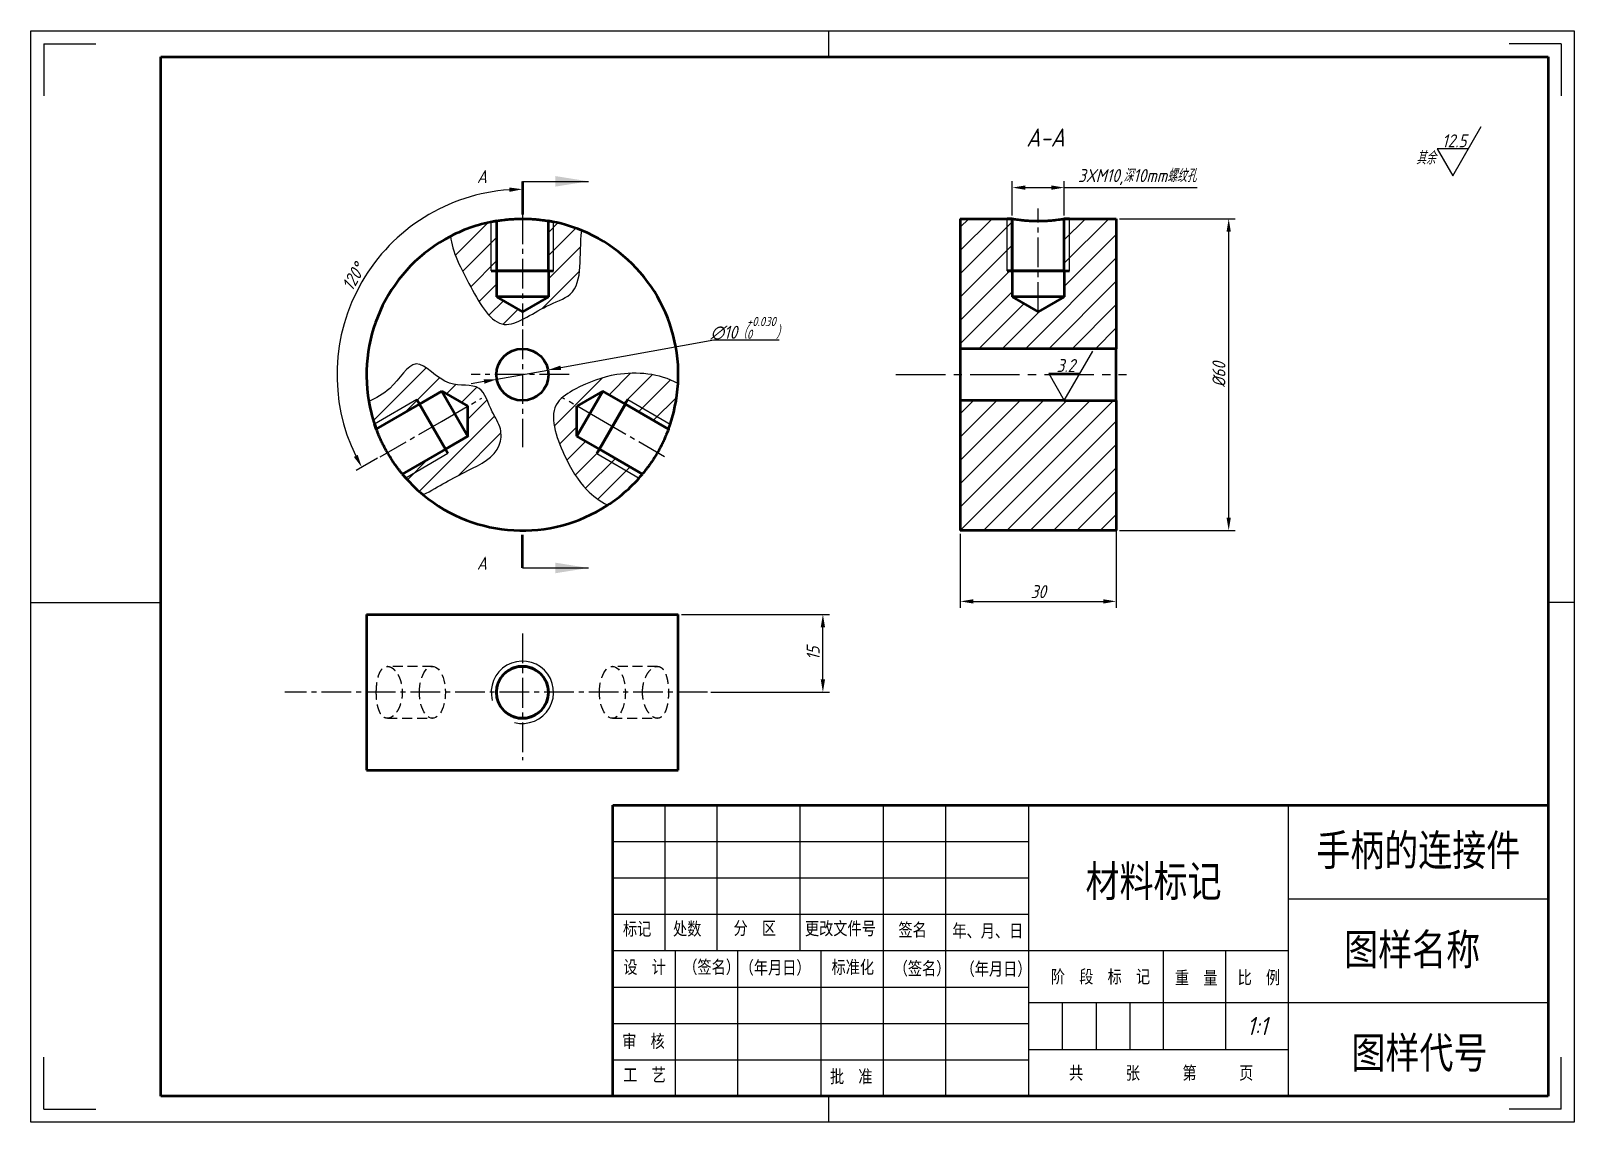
# Model space of a CAD drawing. Header units: millimetres. Extents: x 407 to 6353, y 338 to 950.
# Drawn here: x 3016 to 3313, y 338.3 to 548.3 of the extents above; entities outside this region: 1.
import ezdxf
from ezdxf.enums import TextEntityAlignment as Align

# ---------------------------------------------------------------- set-up
doc = ezdxf.new("R2010")
doc.units = ezdxf.units.MM
doc.linetypes.add('CENTER2', pattern=[28.575, 19.05, -3.175, 3.175, -3.175])
doc.linetypes.add('DASHED2', pattern=[9.525, 6.35, -3.175])
doc.layers.get('0').update_dxf_attribs({"lineweight": 50})
for name, color, linetype, lineweight in [('中心线', 1, 'CENTER2', 25), ('粗实线', 7, 'Continuous', 50), ('细实线', 7, 'Continuous', 25)]:
    doc.layers.add(name, color=color, linetype=linetype, lineweight=lineweight)
for name, color, linetype in [('图框', 7, 'Continuous'), ('标题栏', 7, 'Continuous'), ('虚线', 7, 'DASHED2')]:
    doc.layers.add(name, color=color, linetype=linetype)
doc.styles.add('3.5', font='gbeitc.shx', dxfattribs={"height": 3.5, "bigfont": 'gbcbig.shx'})
doc.styles.get("Standard").update_dxf_attribs({"font": 'gbeitc.shx', "height": 2.5, "bigfont": 'gbcbig.shx'})
doc.styles.add('工程字-35', font='gbeitc.shx', dxfattribs={"width": 0.8, "height": 3.5, "bigfont": 'gbcbig.shx'})
doc.dimstyles.new('ISO-35', dxfattribs={"dimtxt": 2.5, "dimasz": 2.5, "dimexe": 1.25, "dimexo": 0.625, "dimtad": 1, "dimtoh": 1, "dimdsep": 46, "dimtxsty": 'Standard', "dimcen": 2.5, "dimadec": 0, "dimazin": 0, "dimtfac": 1, "dimtmove": 0, "dimatfit": 3, "dimfxl": 1, "dimarcsym": 0})

# ---------------------------------------------------------------- blocks, each defined once
blk = doc.blocks.new('最后2.5的粗糙度')
at = {"layer": '细实线'}
for p, q in [((0, 0), (5.5, 9.53)), ((3, 5.2), (-3, 5.2)), ((-3, 5.2), (0, 0))]:
    blk.add_line(p, q, dxfattribs=at)
blk.add_attdef('1.6', text='', height=2.5, dxfattribs=at).set_placement((0.3, 8), align=Align.TOP_CENTER)
blk = doc.blocks.new('*D85')
at = {"layer": 'Defpoints', "color": 0}
for p in [(3110.6, 513.01), (3087.67, 509.49), (3110.6, 491.53), (3095.02, 473.16), (3083.25, 466.37)]:
    blk.add_point(p, dxfattribs=at)
at = {"layer": '细实线', "color": 0, "lineweight": -2}
for p, q in [((3110.6, 513.64), (3110.6, 519.09)), ((3082.71, 466.06), (3078.62, 463.7))]:
    blk.add_line(p, q, dxfattribs=at)
blk.add_arc((3110.6, 482.16), 35.68, 94.0157, 205.9843, dxfattribs=at)
at = {"layer": '细实线', "color": 0}
for points in [[(3108.09, 518.17), (3108.12, 517.33), (3110.6, 517.84)], [(3078.9, 466.72), (3078.16, 466.33), (3079.71, 464.32)]]:
    blk.add_solid(points, dxfattribs=at)
at = {"layer": '细实线', "color": 0, "insert": (3078.08, 500.94), "char_height": 2.5, "attachment_point": 5, "rotation": 60}
blk.add_mtext('120°', dxfattribs=at)
blk = doc.blocks.new('*D86')
at = {"layer": 'Defpoints', "color": 0}
for p in [(3140.6, 436.03), (3168.43, 436.03), (3146.22, 421.03)]:
    blk.add_point(p, dxfattribs=at)
at = {"layer": '细实线', "color": 0, "lineweight": -2}
for p, q in [((3141.23, 436.03), (3169.68, 436.03)), ((3168.43, 423.53), (3168.43, 433.53)), ((3146.84, 421.03), (3169.68, 421.03))]:
    blk.add_line(p, q, dxfattribs=at)
at = {"layer": '细实线', "color": 0}
for points in [[(3168.01, 433.53), (3168.85, 433.53), (3168.43, 436.03)], [(3168.01, 423.53), (3168.85, 423.53), (3168.43, 421.03)]]:
    blk.add_solid(points, dxfattribs=at)
at = {"layer": '细实线', "color": 0, "insert": (3166.56, 428.53), "char_height": 2.5, "attachment_point": 5, "rotation": 90}
blk.add_mtext('15', dxfattribs=at)
blk = doc.blocks.new('*D87')
at = {"layer": 'Defpoints', "color": 0}
for p in [(3214.88, 518.15), (3204.88, 512.16), (3214.88, 512.16)]:
    blk.add_point(p, dxfattribs=at)
at = {"layer": '细实线', "color": 0, "lineweight": -2}
for p, q in [((3204.88, 512.79), (3204.88, 519.4)), ((3207.38, 518.15), (3212.38, 518.15)), ((3214.88, 512.79), (3214.88, 519.4)), ((3214.88, 518.15), (3240.44, 518.15))]:
    blk.add_line(p, q, dxfattribs=at)
at = {"layer": '细实线', "color": 0}
for points in [[(3207.38, 518.57), (3207.38, 517.74), (3204.88, 518.15)], [(3212.38, 518.57), (3212.38, 517.74), (3214.88, 518.15)]]:
    blk.add_solid(points, dxfattribs=at)
at = {"layer": '细实线', "color": 0, "insert": (3228.91, 520.18), "char_height": 2.5, "attachment_point": 5}
blk.add_mtext('3XM10,深10mm螺纹孔', dxfattribs=at)
blk = doc.blocks.new('*D88')
at = {"layer": 'Defpoints', "color": 0}
for p in [(3194.88, 452.16), (3224.88, 452.16), (3224.88, 438.53)]:
    blk.add_point(p, dxfattribs=at)
at = {"layer": '细实线', "color": 0, "lineweight": -2}
for p, q in [((3194.88, 451.54), (3194.88, 437.28)), ((3224.88, 451.54), (3224.88, 437.28)), ((3197.38, 438.53), (3222.38, 438.53))]:
    blk.add_line(p, q, dxfattribs=at)
at = {"layer": '细实线', "color": 0}
for points in [[(3197.38, 438.94), (3197.38, 438.11), (3194.88, 438.53)], [(3222.38, 438.94), (3222.38, 438.11), (3224.88, 438.53)]]:
    blk.add_solid(points, dxfattribs=at)
at = {"layer": '细实线', "color": 0, "insert": (3209.88, 440.4), "char_height": 2.5, "attachment_point": 5}
blk.add_mtext('30', dxfattribs=at)
blk = doc.blocks.new('*D89')
at = {"layer": 'Defpoints', "color": 0}
for p in [(3224.88, 512.16), (3246.53, 512.16), (3224.88, 452.16)]:
    blk.add_point(p, dxfattribs=at)
at = {"layer": '细实线', "color": 0, "lineweight": -2}
for p, q in [((3225.51, 512.16), (3247.78, 512.16)), ((3246.53, 454.66), (3246.53, 509.66)), ((3225.51, 452.16), (3247.78, 452.16))]:
    blk.add_line(p, q, dxfattribs=at)
at = {"layer": '细实线', "color": 0}
for points in [[(3246.11, 509.66), (3246.94, 509.66), (3246.53, 512.16)], [(3246.11, 454.66), (3246.94, 454.66), (3246.53, 452.16)]]:
    blk.add_solid(points, dxfattribs=at)
at = {"layer": '细实线', "color": 0, "insert": (3244.65, 482.16), "char_height": 2.5, "attachment_point": 5, "rotation": 90}
blk.add_mtext('%%C60', dxfattribs=at)
blk = doc.blocks.new('*D90')
at = {"layer": 'Defpoints', "color": 0}
for p in [(3105.68, 481.27), (3115.52, 483.05)]:
    blk.add_point(p, dxfattribs=at)
at = {"layer": '细实线', "color": 0, "lineweight": -2}
for p, q in [((3147.42, 488.79), (3117.98, 483.49)), ((3160.02, 488.79), (3147.42, 488.79)), ((3105.68, 481.27), (3115.52, 483.05)), ((3103.22, 480.83), (3100.76, 480.39))]:
    blk.add_line(p, q, dxfattribs=at)
at = {"layer": '细实线', "color": 0}
for points in [[(3103.15, 481.24), (3103.3, 480.42), (3105.68, 481.27)], [(3117.91, 483.9), (3118.06, 483.08), (3115.52, 483.05)]]:
    blk.add_solid(points, dxfattribs=at)
at = {"layer": '细实线', "color": 0, "insert": (3154.03, 491.08), "char_height": 2.5, "attachment_point": 5}
blk.add_mtext('∅10（{\\H0.7x;\\S+0.030^ 0;}）', dxfattribs=at)

msp = doc.modelspace()

# ---------------------------------------------------------------- hatches: boundary and pattern name
at = {"layer": '细实线'}
h = msp.add_hatch(dxfattribs=at)
h.set_pattern_fill('ANSI31', color=256, style=0)
h.set_pattern_definition([(45, (3096.7617, 490.7048), (-2.24506, 2.24506), [])])
edge = h.paths.add_edge_path()
edge.add_arc((3110.604, 482.16), 30, 101.53696, 117.47713)
edge.add_spline(control_points=[(3096.762, 508.776), (3097.018, 505.973), (3100.739, 498.691), (3105.366, 490.705), (3109.36, 492.133), (3110.604, 492.761)], knot_values=[0.0542182, 0.0542182, 0.0542182, 0.0542182, 0.1713643, 0.2952887, 0.347053, 0.347053, 0.347053, 0.347053], degree=3, periodic=0)
edge.add_line((3110.604, 492.761), (3110.604, 494.274))
edge.add_line((3110.604, 494.274), (3105.604, 497.16))
edge.add_line((3105.604, 497.16), (3105.604, 502.16))
edge.add_line((3105.604, 502.16), (3104.604, 502.16))
edge.add_line((3104.604, 502.16), (3104.604, 511.554))
h.paths.add_polyline_path([(3105.604, 511.741), (3104.604, 511.554), (3104.604, 502.16), (3105.604, 502.16)])
h.paths.add_polyline_path([(3116.604, 511.554), (3115.604, 511.741), (3115.604, 502.16), (3116.604, 502.16)])
edge = h.paths.add_edge_path()
edge.add_spline(control_points=[(3110.604, 492.761), (3112.078, 493.506), (3115.309, 495.641), (3122.902, 497.955), (3121.391, 505.156), (3122.033, 509.898)], knot_values=[0.347053, 0.347053, 0.347053, 0.347053, 0.4084318, 0.4733994, 0.6327141, 0.6327141, 0.6327141, 0.6327141], degree=3, periodic=0)
edge.add_arc((3110.604, 482.16), 30, 67.60493, 78.46304)
edge.add_line((3116.604, 511.554), (3116.604, 502.16))
edge.add_line((3116.604, 502.16), (3115.604, 502.16))
edge.add_line((3115.604, 502.16), (3115.604, 497.16))
edge.add_line((3115.604, 497.16), (3110.604, 494.274))
edge.add_line((3110.604, 494.274), (3110.604, 492.761))
h = msp.add_hatch(dxfattribs=at)
h.set_pattern_fill('ANSI31', color=256, style=0)
h.set_pattern_definition([(45, (3194.8813, 452.1604), (-2.24506, 2.24506), [])])
h.paths.add_polyline_path([(3204.881, 502.16), (3203.881, 502.16), (3203.881, 512.16), (3194.881, 512.16), (3194.881, 487.16), (3214.881, 487.16), (3224.881, 487.16), (3224.881, 512.16), (3215.881, 512.16), (3215.881, 502.16), (3214.881, 502.16), (3214.881, 497.16), (3209.881, 494.274), (3204.881, 497.16)])
h.paths.add_polyline_path([(3204.881, 512.16), (3203.881, 512.16), (3203.881, 502.16), (3204.881, 502.16)], flags=17)
edge = h.paths.add_edge_path()
edge.add_line((3215.881, 512.16), (3214.881, 512.16))
edge.add_spline(control_points=[(3214.881, 512.16), (3214.881, 512.16), (3214.849, 512.155), (3214.72, 512.134), (3214.626, 512.119), (3214.49, 512.098), (3214.479, 512.096), (3214.468, 512.094)], knot_values=[0.8697108, 0.8697108, 0.8697108, 0.8697108, 0.9322108, 0.9322108, 0.9947108, 0.9947108, 1, 1, 1, 1], degree=3, periodic=0)
edge.add_line((3214.881, 512.16), (3214.881, 502.16))
edge.add_line((3214.881, 502.16), (3215.881, 502.16))
edge.add_line((3215.881, 502.16), (3215.881, 512.16))
h.paths.add_polyline_path([(3224.881, 477.16), (3214.881, 477.16), (3194.881, 477.16), (3194.881, 452.16), (3224.881, 452.16)])
h = msp.add_hatch(dxfattribs=at)
h.set_pattern_fill('ANSI31', color=256, style=0)
h.set_pattern_definition([(45, (3081.0557, 459.0085), (-2.24506, 2.24506), [])])
h.paths.add_polyline_path([(3090.783, 476.491), (3090.283, 477.357), (3082.148, 472.66), (3082.486, 471.7)], flags=17)
h.paths.add_polyline_path([(3096.283, 466.964), (3095.783, 467.83), (3087.486, 463.04), (3088.148, 462.267)], flags=17)
edge = h.paths.add_edge_path()
edge.add_spline(control_points=[(3091.525, 459.009), (3094.577, 460.729), (3098.999, 463.291), (3106.356, 466.692), (3106.682, 472.058), (3104.358, 475.233), (3102.934, 480.973), (3095.612, 479.064), (3090.029, 487.105), (3086.084, 479.518), (3082.366, 477.665), (3081.056, 476.972)], knot_values=[0.345013, 0.345013, 0.345013, 0.345013, 0.4570856, 0.5450363, 0.5804405, 0.6219335, 0.6802801, 0.7452701, 0.8293654, 0.9075084, 0.9575041, 0.9575041, 0.9575041, 0.9575041], degree=3, periodic=0)
edge.add_arc((3110.604, 482.16), 30, 189.96, 198.46304)
edge.add_line((3082.148, 472.66), (3090.283, 477.357))
edge.add_line((3090.283, 477.357), (3090.783, 476.491))
edge.add_line((3090.783, 476.491), (3095.113, 478.991))
edge.add_line((3095.113, 478.991), (3100.113, 476.104))
edge.add_line((3100.113, 476.104), (3100.113, 470.33))
edge.add_line((3100.113, 470.33), (3095.783, 467.83))
edge.add_line((3095.783, 467.83), (3096.283, 466.964))
edge.add_line((3096.283, 466.964), (3088.148, 462.267))
edge.add_arc((3110.604, 482.16), 30, 221.53696, 230.50955)
h = msp.add_hatch(dxfattribs=at)
h.set_pattern_fill('ANSI31', color=256, style=0)
h.set_pattern_definition([(45, (3114.9682, 457.0183), (-2.24506, 2.24506), [])])
edge = h.paths.add_edge_path()
edge.add_spline(control_points=[(3140.555, 480.463), (3136.932, 482.401), (3129.528, 483.061), (3122.103, 480.251), (3114.968, 475.988), (3118.228, 466.904), (3122.107, 460.319), (3125.49, 457.864), (3126.97, 457.018)], knot_values=[0.0550498, 0.0550498, 0.0550498, 0.0550498, 0.1768587, 0.2647223, 0.308359, 0.4139021, 0.4969966, 0.5513311, 0.5513311, 0.5513311, 0.5513311], degree=3, periodic=0)
edge.add_arc((3110.604, 482.16), 30, 303.06299, 318.46304)
edge.add_line((3133.059, 462.267), (3124.924, 466.964))
edge.add_line((3124.924, 466.964), (3125.424, 467.83))
edge.add_line((3125.424, 467.83), (3121.094, 470.33))
edge.add_line((3121.094, 470.33), (3121.094, 476.104))
edge.add_line((3121.094, 476.104), (3126.094, 478.991))
edge.add_line((3126.094, 478.991), (3130.424, 476.491))
edge.add_line((3130.424, 476.491), (3130.924, 477.357))
edge.add_line((3130.924, 477.357), (3139.059, 472.66))
edge.add_arc((3110.604, 482.16), 30, 341.53696, 356.75584)
h.paths.add_polyline_path([(3130.924, 477.357), (3130.424, 476.491), (3138.721, 471.7, 0.0084777), (3139.059, 472.66)], flags=17)
h.paths.add_polyline_path([(3125.424, 467.83), (3124.924, 466.964), (3133.059, 462.267, 0.0084777), (3133.721, 463.04)], flags=17)

# ---------------------------------------------------------------- linework, layer by layer
at = {"layer": '中心线', "ltscale": 0.3}
for p, q in [((3209.881, 494.274), (3209.881, 514.16)), ((3110.604, 513.01), (3110.604, 491.531)), ((3110.604, 490.823), (3110.604, 468.2)), ((3119.604, 482.16), (3100.758, 482.16)), ((3095.015, 473.16), (3102.809, 477.66)), ((3126.192, 473.16), (3118.398, 477.66)), ((3083.254, 466.37), (3095.015, 473.16)), ((3137.953, 466.37), (3126.192, 473.16)), ((3110.604, 432.362), (3110.604, 407.957)), ((3146.217, 421.029), (3064.862, 421.029))]:
    msp.add_line(p, q, dxfattribs=at)
at = {"layer": '中心线', "ltscale": 0.5}
msp.add_line((3182.487, 482.16), (3226.881, 482.16), dxfattribs=at)
at = {"layer": '图框'}
for p, q in [((3016.006, 548.317), (3313.006, 548.317)), ((3016.006, 338.317), (3016.006, 548.317)), ((3169.506, 548.317), (3169.506, 543.317)), ((3313.006, 548.317), (3313.006, 338.317)), ((3018.506, 545.817), (3028.506, 545.817)), ((3018.506, 545.817), (3018.506, 535.817)), ((3310.52, 545.822), (3300.52, 545.822)), ((3310.52, 545.822), (3310.52, 535.822)), ((3016.006, 438.317), (3041.006, 438.317)), ((3313.006, 438.317), (3308.006, 438.317)), ((3018.506, 340.817), (3018.506, 350.817)), ((3310.52, 340.811), (3310.52, 350.811)), ((3169.506, 343.317), (3169.506, 338.317)), ((3018.506, 340.817), (3028.506, 340.817)), ((3310.52, 340.811), (3300.52, 340.811)), ((3313.006, 338.317), (3016.006, 338.317))]:
    msp.add_line(p, q, dxfattribs=at)
at = {"layer": '标题栏'}
for p, q in [((3138.006, 399.317), (3138.006, 371.317)), ((3148.006, 399.317), (3148.006, 371.317)), ((3164.006, 399.317), (3164.006, 371.317)), ((3180.006, 399.317), (3180.006, 371.317)), ((3192.006, 399.317), (3192.006, 343.317)), ((3208.006, 399.317), (3208.006, 343.317)), ((3258.006, 343.317), (3258.006, 399.317)), ((3308.006, 399.317), (3308.006, 343.317)), ((3128.006, 392.317), (3208.006, 392.317)), ((3128.006, 385.317), (3208.006, 385.317)), ((3258.006, 381.317), (3308.006, 381.317)), ((3128.006, 378.317), (3208.006, 378.317)), ((3128.006, 371.317), (3258.006, 371.317)), ((3140.006, 371.317), (3140.006, 343.317)), ((3152.006, 371.317), (3152.006, 343.317)), ((3168.006, 371.317), (3168.006, 343.317)), ((3180.006, 371.317), (3180.006, 343.317)), ((3234.006, 352.317), (3234.006, 371.317)), ((3246.006, 352.317), (3246.006, 371.317)), ((3128.006, 364.317), (3208.006, 364.317)), ((3208.006, 361.317), (3258.006, 361.317)), ((3214.506, 361.317), (3214.506, 352.317)), ((3221.006, 361.317), (3221.006, 352.317)), ((3227.506, 361.317), (3227.506, 352.317)), ((3258.006, 361.317), (3308.006, 361.317)), ((3128.006, 357.317), (3208.006, 357.317)), ((3208.006, 352.317), (3258.006, 352.317)), ((3128.006, 350.317), (3208.006, 350.317)), ((3308.006, 343.317), (3128.006, 343.317))]:
    msp.add_line(p, q, dxfattribs=at)
at = {"layer": '粗实线'}
for p, q in [((3041.006, 543.317), (3308.006, 543.317)), ((3041.006, 343.317), (3041.006, 543.317)), ((3308.006, 543.317), (3308.006, 343.317)), ((3110.604, 519.36), (3110.604, 513.01)), ((3104.604, 511.554), (3105.604, 511.741)), ((3105.604, 511.741), (3105.604, 502.16)), ((3115.604, 502.16), (3115.604, 511.741)), ((3115.604, 511.741), (3116.604, 511.554)), ((3194.881, 512.16), (3204.881, 512.16)), ((3194.881, 512.16), (3194.881, 452.16)), ((3204.881, 512.16), (3203.881, 512.16)), ((3204.881, 512.16), (3204.881, 502.16)), ((3204.881, 502.16), (3204.881, 512.16)), ((3214.881, 512.16), (3224.881, 512.16)), ((3214.881, 502.16), (3214.881, 512.16)), ((3214.881, 502.16), (3214.881, 512.16)), ((3215.881, 512.16), (3214.881, 512.16)), ((3224.881, 512.16), (3224.881, 487.16)), ((3104.604, 502.16), (3116.604, 502.16)), ((3104.604, 502.16), (3105.604, 502.16)), ((3115.604, 502.16), (3105.604, 502.16)), ((3105.604, 502.16), (3105.604, 497.16)), ((3115.604, 502.16), (3115.604, 497.16)), ((3203.881, 502.16), (3215.881, 502.16)), ((3204.881, 502.16), (3203.881, 502.16)), ((3214.881, 502.16), (3204.881, 502.16)), ((3204.881, 502.16), (3204.881, 497.16)), ((3214.881, 502.16), (3214.881, 497.16)), ((3115.604, 497.16), (3105.604, 497.16)), ((3105.604, 497.16), (3110.604, 494.274)), ((3115.604, 497.16), (3110.604, 494.274)), ((3214.881, 497.16), (3204.881, 497.16)), ((3204.881, 497.16), (3209.881, 494.274)), ((3214.881, 497.16), (3209.881, 494.274)), ((3214.881, 487.16), (3194.881, 487.16)), ((3224.881, 487.16), (3214.881, 487.16)), ((3224.881, 477.16), (3224.881, 487.16)), ((3090.783, 476.491), (3095.113, 478.991)), ((3095.113, 478.991), (3100.194, 470.19)), ((3095.113, 478.991), (3100.113, 476.104)), ((3121.094, 470.33), (3126.094, 478.991)), ((3126.094, 478.991), (3121.094, 476.104)), ((3126.094, 478.991), (3121.094, 476.104)), ((3130.424, 476.491), (3126.094, 478.991)), ((3130.424, 476.491), (3126.094, 478.991)), ((3082.486, 471.7), (3090.783, 476.491)), ((3096.283, 466.964), (3090.283, 477.357)), ((3090.283, 477.357), (3090.783, 476.491)), ((3095.783, 467.83), (3090.783, 476.491)), ((3100.113, 470.33), (3100.113, 476.104)), ((3121.094, 470.33), (3121.094, 476.104)), ((3130.924, 477.357), (3124.924, 466.964)), ((3125.424, 467.83), (3130.424, 476.491)), ((3138.721, 471.7), (3130.424, 476.491)), ((3214.881, 477.16), (3194.881, 477.16)), ((3214.881, 477.16), (3224.881, 477.16)), ((3224.881, 477.16), (3224.881, 452.16)), ((3082.486, 471.7), (3082.148, 472.66)), ((3095.783, 467.83), (3100.113, 470.33)), ((3125.424, 467.83), (3121.094, 470.33)), ((3125.424, 467.83), (3121.094, 470.33)), ((3095.783, 467.83), (3087.486, 463.04)), ((3124.924, 466.964), (3125.424, 467.83)), ((3125.424, 467.83), (3133.721, 463.04)), ((3125.424, 467.83), (3133.721, 463.04)), ((3087.486, 463.04), (3088.148, 462.267)), ((3224.881, 452.16), (3194.881, 452.16)), ((3110.604, 444.96), (3110.604, 451.31)), ((3080.604, 436.029), (3080.604, 406.029)), ((3080.604, 436.029), (3140.604, 436.029)), ((3140.604, 406.029), (3140.604, 436.029)), ((3080.604, 406.029), (3140.604, 406.029)), ((3128.006, 399.317), (3308.006, 399.317)), ((3128.006, 343.317), (3128.006, 399.317)), ((3308.006, 343.317), (3041.006, 343.317))]:
    msp.add_line(p, q, dxfattribs=at)
for centre in [(3110.604, 482.16), (3110.604, 482.16), (3110.604, 421.029)]:
    msp.add_circle(centre, 5, dxfattribs=at)
for start, end in [(99.59407, 117.47713), (67.60493, 80.40593), (117.47713, 189.96), (356.75584, 67.60493), (339.59407, 356.75584), (189.96, 200.40593), (219.59407, 230.50955), (303.06299, 320.40593), (230.50955, 303.06299)]:
    msp.add_arc((3110.604, 482.16), 30, start, end, dxfattribs=at)
for points, knots in [([(3105.604, 511.741), (3105.604, 511.741), (3105.636, 511.746), (3105.763, 511.767), (3105.86, 511.783), (3106.111, 511.822), (3106.264, 511.846), (3106.627, 511.896), (3106.838, 511.924), (3107.298, 511.979), (3107.549, 512.006), (3108.097, 512.057), (3108.386, 512.08), (3108.987, 512.118), (3109.303, 512.134), (3109.949, 512.155), (3110.276, 512.16), (3110.938, 512.16), (3111.263, 512.155), (3111.743, 512.139), (3111.901, 512.133), (3112.216, 512.118), (3112.372, 512.109), (3112.826, 512.08), (3113.112, 512.057), (3113.655, 512.006), (3113.912, 511.978), (3114.372, 511.924), (3114.578, 511.897), (3114.944, 511.845), (3115.098, 511.822), (3115.347, 511.783), (3115.444, 511.768), (3115.572, 511.746), (3115.604, 511.741), (3115.604, 511.741)], [0, 0, 0, 0, 0.0625, 0.0625, 0.125, 0.125, 0.1875, 0.1875, 0.25, 0.25, 0.3125, 0.3125, 0.375, 0.375, 0.4375, 0.4375, 0.5, 0.5, 0.5625, 0.5625, 0.59375, 0.59375, 0.625, 0.625, 0.6875, 0.6875, 0.75, 0.75, 0.8125, 0.8125, 0.875, 0.875, 0.9375, 0.9375, 1, 1, 1, 1]), ([(3204.881, 512.16), (3204.881, 512.16), (3204.914, 512.155), (3205.009, 512.139), (3205.049, 512.133), (3205.145, 512.118), (3205.2, 512.109), (3205.389, 512.08), (3205.543, 512.057), (3205.905, 512.006), (3206.116, 511.979), (3206.577, 511.924), (3206.828, 511.897), (3207.375, 511.846), (3207.665, 511.822), (3208.266, 511.783), (3208.582, 511.768), (3209.228, 511.746), (3209.553, 511.741), (3210.206, 511.741), (3210.538, 511.746), (3211.18, 511.768), (3211.492, 511.783), (3211.946, 511.812), (3212.096, 511.823), (3212.385, 511.846), (3212.525, 511.858), (3212.931, 511.896), (3213.184, 511.924), (3213.65, 511.979), (3213.856, 512.006), (3214.218, 512.057), (3214.375, 512.08), (3214.626, 512.119), (3214.72, 512.134), (3214.849, 512.155), (3214.881, 512.16), (3214.881, 512.16)], [0, 0, 0, 0, 0.0625, 0.0625, 0.09375, 0.09375, 0.125, 0.125, 0.1875, 0.1875, 0.25, 0.25, 0.3125, 0.3125, 0.375, 0.375, 0.4375, 0.4375, 0.5, 0.5, 0.5625, 0.5625, 0.625, 0.625, 0.65625, 0.65625, 0.6875, 0.6875, 0.75, 0.75, 0.8125, 0.8125, 0.875, 0.875, 0.9375, 0.9375, 1, 1, 1, 1]), ([(3087.486, 463.04), (3087.486, 463.04), (3087.466, 463.065), (3087.383, 463.166), (3087.321, 463.241), (3087.163, 463.437), (3087.065, 463.56), (3086.839, 463.85), (3086.712, 464.016), (3086.434, 464.387), (3086.282, 464.596), (3085.967, 465.04), (3085.804, 465.277), (3085.551, 465.656), (3085.466, 465.786), (3085.296, 466.05), (3085.211, 466.184), (3084.958, 466.592), (3084.789, 466.872), (3084.459, 467.444), (3084.301, 467.728), (3083.999, 468.293), (3083.853, 468.576), (3083.585, 469.119), (3083.461, 469.379), (3083.233, 469.876), (3083.128, 470.112), (3082.946, 470.538), (3082.866, 470.731), (3082.727, 471.074), (3082.67, 471.219), (3082.578, 471.455), (3082.544, 471.547), (3082.498, 471.669), (3082.486, 471.7), (3082.486, 471.7)], [0, 0, 0, 0, 0.0625, 0.0625, 0.125, 0.125, 0.1875, 0.1875, 0.25, 0.25, 0.3125, 0.3125, 0.375, 0.375, 0.40625, 0.40625, 0.4375, 0.4375, 0.5, 0.5, 0.5625, 0.5625, 0.625, 0.625, 0.6875, 0.6875, 0.75, 0.75, 0.8125, 0.8125, 0.875, 0.875, 0.9375, 0.9375, 1, 1, 1, 1]), ([(3138.721, 471.7), (3138.721, 471.7), (3138.71, 471.67), (3138.664, 471.548), (3138.63, 471.457), (3138.539, 471.222), (3138.481, 471.076), (3138.343, 470.734), (3138.263, 470.542), (3138.08, 470.116), (3137.976, 469.88), (3137.749, 469.385), (3137.625, 469.125), (3137.423, 468.717), (3137.353, 468.577), (3137.209, 468.298), (3137.136, 468.158), (3136.909, 467.735), (3136.751, 467.449), (3136.421, 466.877), (3136.253, 466.598), (3135.915, 466.054), (3135.743, 465.786), (3135.407, 465.282), (3135.243, 465.045), (3134.928, 464.599), (3134.776, 464.391), (3134.498, 464.019), (3134.371, 463.854), (3134.143, 463.562), (3134.046, 463.44), (3133.887, 463.243), (3133.825, 463.167), (3133.742, 463.066), (3133.721, 463.04), (3133.721, 463.04)], [0, 0, 0, 0, 0.0625, 0.0625, 0.125, 0.125, 0.1875, 0.1875, 0.25, 0.25, 0.3125, 0.3125, 0.375, 0.375, 0.40625, 0.40625, 0.4375, 0.4375, 0.5, 0.5, 0.5625, 0.5625, 0.625, 0.625, 0.6875, 0.6875, 0.75, 0.75, 0.8125, 0.8125, 0.875, 0.875, 0.9375, 0.9375, 1, 1, 1, 1]), ([(3110.604, 426.029), (3110.934, 426.029), (3111.26, 425.997), (3111.74, 425.901), (3111.898, 425.862), (3112.213, 425.766), (3112.369, 425.71), (3112.823, 425.522), (3113.11, 425.368), (3113.653, 425.006), (3113.909, 424.795), (3114.37, 424.334), (3114.576, 424.083), (3114.942, 423.537), (3115.097, 423.247), (3115.346, 422.645), (3115.443, 422.329), (3115.571, 421.684), (3115.603, 421.359), (3115.604, 420.706), (3115.571, 420.374), (3115.443, 419.732), (3115.349, 419.42), (3115.161, 418.965), (3115.09, 418.816), (3114.935, 418.527), (3114.851, 418.387), (3114.58, 417.981), (3114.373, 417.728), (3113.907, 417.262), (3113.656, 417.056), (3113.115, 416.694), (3112.822, 416.537), (3112.217, 416.286), (3111.906, 416.191), (3111.264, 416.062), (3110.932, 416.03), (3110.279, 416.029), (3109.954, 416.061), (3109.307, 416.189), (3108.992, 416.285), (3108.39, 416.534), (3108.099, 416.69), (3107.553, 417.054), (3107.302, 417.26), (3106.841, 417.721), (3106.63, 417.978), (3106.267, 418.52), (3106.113, 418.806), (3105.924, 419.261), (3105.868, 419.417), (3105.772, 419.731), (3105.733, 419.889), (3105.637, 420.369), (3105.604, 420.695), (3105.603, 421.356), (3105.635, 421.681), (3105.762, 422.321), (3105.859, 422.64), (3106.109, 423.244), (3106.262, 423.532), (3106.625, 424.076), (3106.835, 424.332), (3107.295, 424.793), (3107.546, 425), (3108.094, 425.366), (3108.382, 425.521), (3108.984, 425.771), (3109.3, 425.868), (3109.946, 425.997), (3110.273, 426.029), (3110.604, 426.029)], [0, 0, 0, 0, 0.03125, 0.03125, 0.046875, 0.046875, 0.0625, 0.0625, 0.09375, 0.09375, 0.125, 0.125, 0.15625, 0.15625, 0.1875, 0.1875, 0.21875, 0.21875, 0.25, 0.25, 0.28125, 0.28125, 0.3125, 0.3125, 0.328125, 0.328125, 0.34375, 0.34375, 0.375, 0.375, 0.40625, 0.40625, 0.4375, 0.4375, 0.46875, 0.46875, 0.5, 0.5, 0.53125, 0.53125, 0.5625, 0.5625, 0.59375, 0.59375, 0.625, 0.625, 0.65625, 0.65625, 0.6875, 0.6875, 0.703125, 0.703125, 0.71875, 0.71875, 0.75, 0.75, 0.78125, 0.78125, 0.8125, 0.8125, 0.84375, 0.84375, 0.875, 0.875, 0.90625, 0.90625, 0.9375, 0.9375, 0.96875, 0.96875, 1, 1, 1, 1])]:
    msp.add_open_spline(points, degree=3, knots=knots, dxfattribs=at)
for points in [[(3123.304, 519.36), (3116.954, 520.376), (3116.954, 518.344)], [(3123.304, 444.96), (3116.954, 445.976), (3116.954, 443.944)]]:
    msp.add_solid(points, dxfattribs=at)
at = {"layer": '细实线'}
for p, q in [((3292.632, 525.599), (3286.632, 525.599)), ((3286.632, 525.599), (3289.632, 520.403)), ((3110.604, 519.36), (3123.304, 519.36)), ((3104.604, 502.16), (3104.604, 511.554)), ((3116.604, 502.16), (3116.604, 511.554)), ((3203.881, 502.16), (3203.881, 512.16)), ((3215.881, 502.16), (3215.881, 512.16)), ((3224.881, 512.16), (3224.881, 451.535)), ((3090.283, 477.357), (3082.148, 472.66)), ((3130.924, 477.357), (3139.059, 472.66)), ((3096.283, 466.964), (3088.148, 462.267)), ((3124.924, 466.964), (3133.059, 462.267)), ((3110.604, 444.96), (3123.304, 444.96))]:
    msp.add_line(p, q, dxfattribs=at)
msp.add_arc((3110.604, 421.029), 6, 255, 195, dxfattribs=at)
for points, knots in [([(3096.762, 508.776), (3097.018, 505.973), (3100.739, 498.691), (3106.335, 489.031), (3113.933, 495.221), (3122.902, 497.955), (3121.391, 505.156), (3122.033, 509.898)], [0.05421818, 0.05421818, 0.05421818, 0.05421818, 0.17136429, 0.29528871, 0.40843176, 0.4733994, 0.63271413, 0.63271413, 0.63271413, 0.63271413]), ([(3091.525, 459.009), (3094.577, 460.729), (3098.999, 463.291), (3106.356, 466.692), (3106.682, 472.058), (3104.358, 475.233), (3102.934, 480.973), (3095.612, 479.064), (3090.029, 487.105), (3086.084, 479.518), (3082.366, 477.665), (3081.056, 476.972)], [0.345013, 0.345013, 0.345013, 0.345013, 0.45708564, 0.54503633, 0.58044049, 0.62193351, 0.68028009, 0.74527011, 0.8293654, 0.90750836, 0.95750408, 0.95750408, 0.95750408, 0.95750408]), ([(3140.555, 480.463), (3136.932, 482.401), (3129.528, 483.061), (3122.103, 480.251), (3114.968, 475.988), (3118.228, 466.904), (3122.107, 460.319), (3125.49, 457.864), (3126.97, 457.018)], [0.05504983, 0.05504983, 0.05504983, 0.05504983, 0.17685865, 0.26472227, 0.30835897, 0.41390207, 0.49699662, 0.5513311, 0.5513311, 0.5513311, 0.5513311])]:
    msp.add_open_spline(points, degree=3, knots=knots, dxfattribs=at)
at = {"layer": '虚线', "ltscale": 0.3}
for p, q in [((3093.283, 426.029), (3084.623, 426.029)), ((3136.584, 426.029), (3127.924, 426.029)), ((3084.625, 416.029), (3093.283, 416.029)), ((3127.924, 416.029), (3136.582, 416.029))]:
    msp.add_line(p, q, dxfattribs=at)
at = {"layer": '虚线', "ltscale": 0.3, "flags": 128}
for points in [[(3090.783, 421.029), (3090.801, 421.632), (3090.856, 422.226), (3090.945, 422.802), (3091.069, 423.353), (3091.226, 423.87), (3091.412, 424.345), (3091.625, 424.772), (3091.863, 425.144), (3092.121, 425.457), (3092.397, 425.705), (3092.685, 425.884), (3092.982, 425.993), (3093.283, 426.029), (3093.584, 425.993), (3093.881, 425.884), (3094.17, 425.705), (3094.445, 425.457), (3094.703, 425.144), (3094.941, 424.772), (3095.154, 424.345), (3095.34, 423.87), (3095.497, 423.353), (3095.621, 422.802), (3095.71, 422.226), (3095.765, 421.632), (3095.783, 421.029), (3095.765, 420.427), (3095.71, 419.833), (3095.621, 419.256), (3095.497, 418.706), (3095.34, 418.189), (3095.154, 417.714), (3094.941, 417.287), (3094.703, 416.915), (3094.445, 416.602), (3094.17, 416.354), (3093.881, 416.175), (3093.584, 416.066), (3093.283, 416.029), (3092.982, 416.066), (3092.685, 416.175), (3092.397, 416.354), (3092.121, 416.602), (3091.863, 416.915), (3091.625, 417.287), (3091.412, 417.714), (3091.226, 418.189), (3091.069, 418.706), (3090.945, 419.256), (3090.856, 419.833), (3090.801, 420.427), (3090.783, 421.029)], [(3125.424, 421.029), (3125.442, 421.632), (3125.497, 422.226), (3125.587, 422.802), (3125.71, 423.353), (3125.867, 423.87), (3126.053, 424.345), (3126.266, 424.772), (3126.504, 425.144), (3126.762, 425.457), (3127.038, 425.705), (3127.326, 425.884), (3127.623, 425.993), (3127.924, 426.029), (3128.225, 425.993), (3128.522, 425.884), (3128.811, 425.705), (3129.086, 425.457), (3129.344, 425.144), (3129.582, 424.772), (3129.795, 424.345), (3129.982, 423.87), (3130.138, 423.353), (3130.262, 422.802), (3130.351, 422.226), (3130.406, 421.632), (3130.424, 421.029), (3130.406, 420.427), (3130.351, 419.833), (3130.262, 419.256), (3130.138, 418.706), (3129.982, 418.189), (3129.795, 417.714), (3129.582, 417.287), (3129.344, 416.915), (3129.086, 416.602), (3128.811, 416.354), (3128.522, 416.175), (3128.225, 416.066), (3127.924, 416.029), (3127.623, 416.066), (3127.326, 416.175), (3127.038, 416.354), (3126.762, 416.602), (3126.504, 416.915), (3126.266, 417.287), (3126.053, 417.714), (3125.867, 418.189), (3125.71, 418.706), (3125.587, 419.256), (3125.497, 419.833), (3125.442, 420.427), (3125.424, 421.029)]]:
    msp.add_lwpolyline(points, dxfattribs=at)
at = {"layer": '虚线', "ltscale": 0.3}
for points in [[(3082.486, 421.029), (3082.486, 420.699), (3082.498, 420.373), (3082.532, 419.893), (3082.546, 419.735), (3082.58, 419.42), (3082.6, 419.264), (3082.669, 418.81), (3082.726, 418.523), (3082.863, 417.98), (3082.945, 417.724), (3083.128, 417.263), (3083.23, 417.057), (3083.459, 416.691), (3083.584, 416.536), (3083.851, 416.287), (3083.996, 416.19), (3084.3, 416.062), (3084.458, 416.03), (3084.785, 416.029), (3084.955, 416.062), (3085.294, 416.19), (3085.464, 416.284), (3085.716, 416.472), (3085.8, 416.543), (3085.964, 416.698), (3086.045, 416.782), (3086.28, 417.053), (3086.431, 417.26), (3086.711, 417.726), (3086.838, 417.977), (3087.063, 418.518), (3087.162, 418.811), (3087.321, 419.416), (3087.382, 419.727), (3087.465, 420.369), (3087.486, 420.701), (3087.486, 421.354), (3087.466, 421.679), (3087.383, 422.326), (3087.322, 422.641), (3087.164, 423.243), (3087.065, 423.534), (3086.839, 424.08), (3086.712, 424.331), (3086.435, 424.792), (3086.282, 425.003), (3085.968, 425.366), (3085.804, 425.52), (3085.552, 425.709), (3085.466, 425.765), (3085.296, 425.861), (3085.211, 425.9), (3084.958, 425.996), (3084.79, 426.029), (3084.46, 426.03), (3084.302, 425.998), (3084, 425.871), (3083.854, 425.774), (3083.585, 425.524), (3083.461, 425.371), (3083.233, 425.008), (3083.129, 424.798), (3082.946, 424.338), (3082.866, 424.086), (3082.727, 423.539), (3082.67, 423.251), (3082.578, 422.649), (3082.544, 422.333), (3082.498, 421.687), (3082.486, 421.36), (3082.486, 421.029)], [(3133.721, 421.029), (3133.721, 420.699), (3133.742, 420.373), (3133.803, 419.893), (3133.829, 419.735), (3133.89, 419.42), (3133.926, 419.264), (3134.045, 418.81), (3134.142, 418.523), (3134.368, 417.98), (3134.497, 417.724), (3134.774, 417.263), (3134.924, 417.057), (3135.241, 416.691), (3135.406, 416.536), (3135.74, 416.287), (3135.911, 416.19), (3136.252, 416.062), (3136.419, 416.03), (3136.746, 416.029), (3136.907, 416.062), (3137.21, 416.19), (3137.353, 416.284), (3137.555, 416.472), (3137.621, 416.543), (3137.745, 416.698), (3137.805, 416.782), (3137.975, 417.053), (3138.078, 417.26), (3138.263, 417.726), (3138.343, 417.977), (3138.48, 418.518), (3138.538, 418.811), (3138.63, 419.416), (3138.663, 419.727), (3138.709, 420.369), (3138.721, 420.701), (3138.721, 421.354), (3138.71, 421.679), (3138.664, 422.326), (3138.63, 422.641), (3138.539, 423.243), (3138.481, 423.534), (3138.343, 424.08), (3138.264, 424.331), (3138.081, 424.792), (3137.977, 425.003), (3137.749, 425.366), (3137.626, 425.52), (3137.424, 425.709), (3137.353, 425.765), (3137.21, 425.861), (3137.136, 425.9), (3136.91, 425.996), (3136.751, 426.029), (3136.421, 426.03), (3136.254, 425.998), (3135.916, 425.871), (3135.743, 425.774), (3135.407, 425.524), (3135.244, 425.371), (3134.928, 425.008), (3134.776, 424.798), (3134.498, 424.338), (3134.371, 424.086), (3134.143, 423.539), (3134.046, 423.251), (3133.887, 422.649), (3133.825, 422.333), (3133.742, 421.687), (3133.721, 421.36), (3133.721, 421.029)]]:
    msp.add_open_spline(points, degree=3, knots=[0, 0, 0, 0, 0.03125, 0.03125, 0.046875, 0.046875, 0.0625, 0.0625, 0.09375, 0.09375, 0.125, 0.125, 0.15625, 0.15625, 0.1875, 0.1875, 0.21875, 0.21875, 0.25, 0.25, 0.28125, 0.28125, 0.3125, 0.3125, 0.328125, 0.328125, 0.34375, 0.34375, 0.375, 0.375, 0.40625, 0.40625, 0.4375, 0.4375, 0.46875, 0.46875, 0.5, 0.5, 0.53125, 0.53125, 0.5625, 0.5625, 0.59375, 0.59375, 0.625, 0.625, 0.65625, 0.65625, 0.6875, 0.6875, 0.703125, 0.703125, 0.71875, 0.71875, 0.75, 0.75, 0.78125, 0.78125, 0.8125, 0.8125, 0.84375, 0.84375, 0.875, 0.875, 0.90625, 0.90625, 0.9375, 0.9375, 0.96875, 0.96875, 1, 1, 1, 1], dxfattribs=at)

# ---------------------------------------------------------------- block references
at = {"layer": '细实线'}
for p, values in [((3289.632, 520.403), {'1.6': '12.5'}), ((3214.881, 477.16), {'1.6': '3.2'})]:
    msp.add_blockref('最后2.5的粗糙度', p, dxfattribs=at).add_auto_attribs(values)

# ---------------------------------------------------------------- texts
at = {"insert": (407.457, 505.805), "char_height": 2.5, "width": 70.09204, "attachment_point": 1}
msp.add_mtext('\\A1;', dxfattribs=at)
at = {"layer": '标题栏', "width": 93.01929, "attachment_point": 1, "style": '工程字-35'}
for s, insert, char_height in [('{\\fSimSun|b0|i0|c134|p2;材料标记}', (3218.974, 387.679), 6), ('{\\fSimSun|b0|i0|c134|p2;分\u3000区}', (3151.243, 376.896), 2.5), ('{\\fSimSun|b0|i0|c134|p2;更改文件号}', (3164.978, 376.842), 2.5), ('{\\fSimSun|b0|i0|c134|p2;标记}', (3129.961, 376.757), 2.5), ('{\\fSimSun|b0|i0|c134|p2;处数}', (3139.582, 376.772), 2.5), ('{\\fSimSun|b0|i0|c134|p2;签名}', (3182.963, 376.583), 2.5), ('{\\fSimSun|b0|i0|c134|p2;年、月、日}', (3193.357, 376.39), 2.5), ('{\\fSimSun|b0|i0|c134|p2;图样名称}', (3268.737, 374.552), 6), ('{\\fSimSun|b0|i0|c134|p2;设\u3000计}', (3130.021, 369.417), 2.5), ('{\\fSimSun|b0|i0|c134|p2;（签名）}', (3141.563, 369.417), 2.5), ('{\\fSimSun|b0|i0|c134|p2;\u3000（年月日）}', (3149.688, 369.303), 2.5), ('{\\fSimSun|b0|i0|c134|p2;标准化}', (3170.095, 369.402), 2.5), ('{\\fSimSun|b0|i0|c134|p2;（签名）}', (3182.062, 369.154), 2.5), ('{\\fSimSun|b0|i0|c134|p2;（年月日）}', (3194.929, 369.054), 2.5), ('{\\fSimSun|b0|i0|c134|p2;阶\u3000段\u3000标\u3000记}', (3212.31, 367.569), 2.5), ('{\\fSimSun|b0|i0|c134|p2;重\u3000量}', (3236.193, 367.341), 2.5), ('{\\fSimSun|b0|i0|c134|p2;比\u3000例}', (3248.245, 367.41), 2.5), ('{\\fSimSun|b0|i0|c134|p2;审\u3000核}', (3129.817, 355.148), 2.5), ('{\\fSimSun|b0|i0|c134|p2;图样代号}', (3270.139, 354.676), 6), ('{\\fSimSun|b0|i0|c134|p2;工\u3000艺}', (3130.021, 348.662), 2.5), ('{\\fSimSun|b0|i0|c134|p2;批\u3000准}', (3169.789, 348.344), 2.5), ('{\\fSimSun|b0|i0|c134|p2;共\u3000\u3000\u3000张\u3000\u3000\u3000第\u3000\u3000\u3000页}', (3215.804, 349.044), 2.5)]:
    msp.add_mtext(s, dxfattribs=dict(at, insert=insert, char_height=char_height))
at = {"layer": '细实线'}
for s, insert, char_height, attachment_point in [('A-A', (3211.263, 529.547), 3.5, 2), ('A', (3101.844, 521.526), 2.5, 1), ('A', (3101.844, 447.126), 2.5, 1)]:
    msp.add_mtext(s, dxfattribs=dict(at, insert=insert, char_height=char_height, attachment_point=attachment_point))
at = {"layer": '细实线', "insert": (3284.463, 523.863), "char_height": 2.5, "width": 21.64921, "attachment_point": 5}
msp.add_mtext('其余', dxfattribs=at)
at = {"layer": '细实线', "ltscale": 4, "insert": (3283.006, 390.317), "char_height": 6, "width": 50, "attachment_point": 5, "style": '工程字-35'}
msp.add_mtext('{\\fMicrosoft YaHei|b0|i0|c134|p34;手柄\\C0;的连接件}', dxfattribs=at)
at = {"layer": '细实线', "insert": (3252.006, 356.817), "char_height": 3.5, "width": 12, "attachment_point": 5, "style": '3.5'}
msp.add_mtext('1:1', dxfattribs=at)

# ---------------------------------------------------------------- dimensions: what is measured, and where the dimension line sits
at = {"layer": '细实线'}
dim = msp.add_linear_dim(base=(3214.881, 518.152), p1=(3204.881, 512.16), p2=(3214.881, 512.16), text='3XM10,深10mm螺纹孔', dimstyle='ISO-35', dxfattribs=at)
dim.commit()
dim.dimension.update_dxf_attribs({"geometry": '*D87', "text_midpoint": (3228.909, 520.183)})
dim = msp.add_angular_dim_2l(base=(3087.67, 509.491), line1=((3083.254, 466.37), (3095.015, 473.16)), line2=((3110.604, 513.01), (3110.604, 491.531)), dimstyle='ISO-35', dxfattribs=at)
dim.commit()
dim.dimension.update_dxf_attribs({"geometry": '*D85', "text_midpoint": (3078.082, 500.937)})
dim = msp.add_linear_dim(base=(3246.527, 512.16), p1=(3224.881, 452.16), p2=(3224.881, 512.16), angle=90, text='%%C<>', dimstyle='ISO-35', dxfattribs=at)
dim.commit()
dim.dimension.update_dxf_attribs({"geometry": '*D89', "text_midpoint": (3244.652, 482.16)})
dim = msp.add_diameter_dim_2p(p1=(3105.683, 481.275), p2=(3115.524, 483.046), text='<>（{\\H0.7x;\\S+0.030^ 0;}）', dimstyle='ISO-35', dxfattribs=at)
dim.commit()
dim.dimension.update_dxf_attribs({"geometry": '*D90', "text_midpoint": (3147.422, 488.786), "dimtype": 163})
dim = msp.add_linear_dim(base=(3224.881, 438.527), p1=(3194.881, 452.16), p2=(3224.881, 452.16), dimstyle='ISO-35', dxfattribs=at)
dim.commit()
dim.dimension.update_dxf_attribs({"geometry": '*D88', "text_midpoint": (3209.881, 440.402)})
dim = msp.add_linear_dim(base=(3168.431, 436.029), p1=(3146.217, 421.029), p2=(3140.604, 436.029), angle=90, dimstyle='ISO-35', dxfattribs=at)
dim.commit()
dim.dimension.update_dxf_attribs({"geometry": '*D86', "text_midpoint": (3166.556, 428.529)})

doc.saveas('drawing.dxf')
